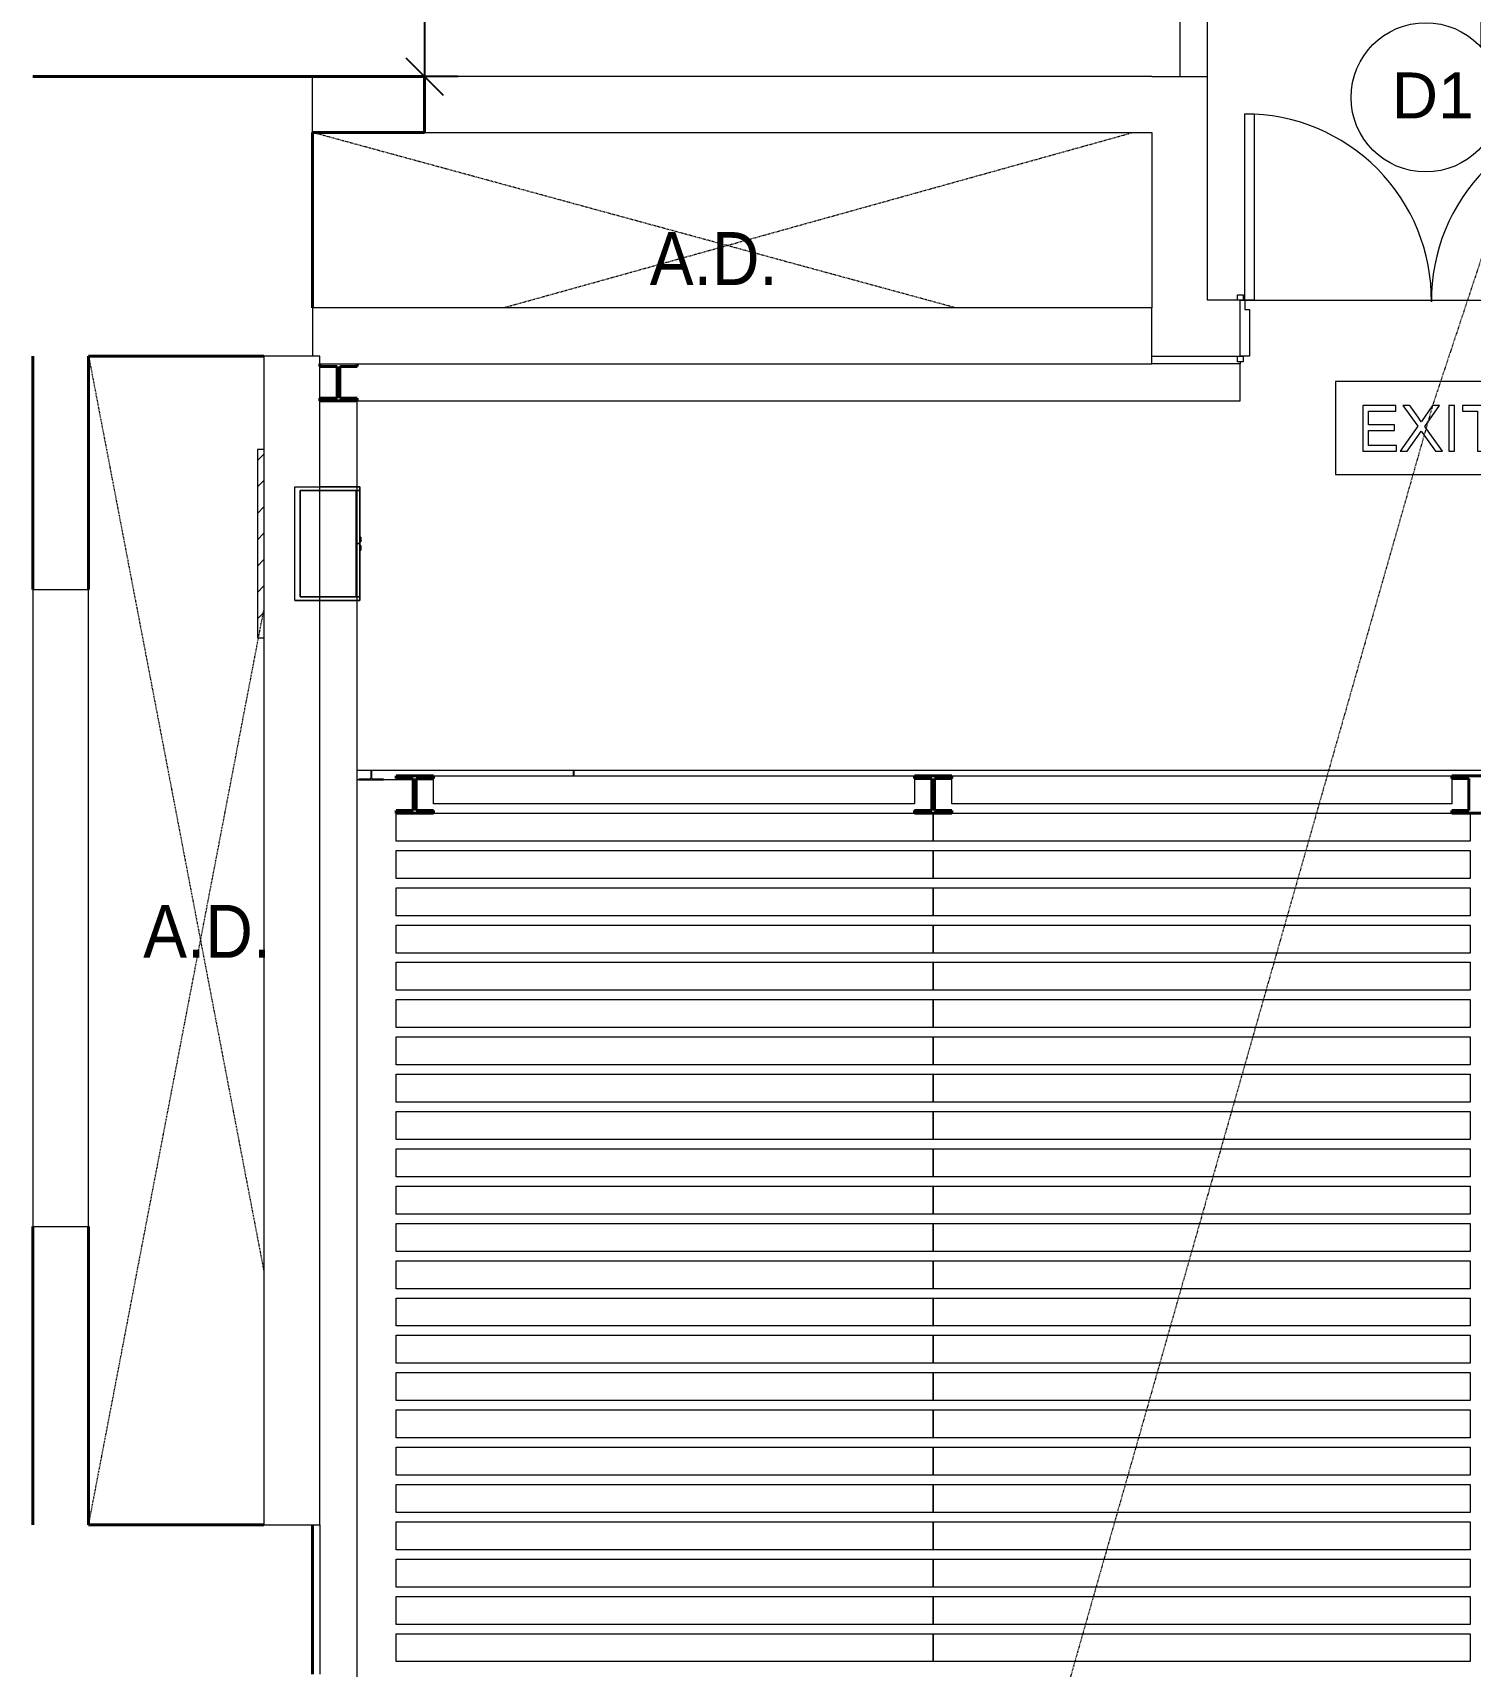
# Model space of a CAD drawing. Header units: millimetres. Extents: x 12827 to 109288, y -12264 to 68487.
# Drawn here: x 39939 to 47648, y 23082 to 31842 of the extents above; entities that cross this region are included whole.
import ezdxf

# ---------------------------------------------------------------- set-up
doc = ezdxf.new("R2010")
doc.units = ezdxf.units.MM
doc.linetypes.add('Dash', pattern=[6, 3, -3])
for name, color, linetype, lineweight in [('A-ANNO-DIMS', 211, 'Continuous', 5), ('A-ANNO-NOTE', 131, 'Continuous', 25), ('A-DETL-HDLN', 90, 'Dash', 9), ('A-DETL-THIN', 151, 'Continuous', 9), ('A-DOOR', 31, 'Continuous', 20), ('A-DOOR-FRAM', 31, 'Continuous', 30), ('A-FLOR', 192, 'Continuous', 9), ('A-FLOR-HRAL', 11, 'Continuous', 9), ('A-GENM', 13, 'Continuous', 20), ('A-WALL', 113, 'Continuous', 20), ('A-WALL-PATT', 111, 'Continuous', 35), ('G-ANNO-TEXT', 231, 'Continuous', 5), ('I-FURN', 30, 'Continuous', 20), ('Q-SPCQ', 91, 'Continuous', 20), ('S-COLS', 52, 'Continuous', 20)]:
    doc.layers.add(name, color=color, linetype=linetype, lineweight=lineweight)
doc.styles.add('Arial_1', font='arial.ttf', dxfattribs={"width": 0.7, "height": 295.05988})
doc.styles.add('Swis721 BT_2', font='swiss.ttf', dxfattribs={"width": 0.89, "height": 283.821263})
doc.styles.add('Swis721 BT_4', font='swiss.ttf', dxfattribs={"height": 245.978428})
doc.styles.add('Swis721 BT_5', font='swiss.ttf', dxfattribs={"height": 1.135285})
doc.dimstyles.new('Linear_-_1_5mm_Arial', dxfattribs={"dimscale": 304.8, "dimtxt": 300, "dimasz": 0.656168, "dimexe": 0.656168, "dimexo": 0.0625, "dimgap": 0.328084, "dimtad": 1, "dimdec": 0, "dimzin": 0, "dimdsep": 46, "dimtxsty": 'Arial_1', "dimblk1": 'OBLIQUE', "dimblk2": 'OBLIQUE', "dimsah": 1, "dimcen": 0.09, "dimadec": 0, "dimazin": 0, "dimtfac": 1, "dimtdec": 4, "dimtix": 1, "dimtmove": 0, "dimatfit": 3, "dimfxl": 0.656168, "dimfxlon": 1, "dimtvp": 1, "dimtolj": 1, "dimtzin": 0, "dimarcsym": 2})
pattern_1 = [(45, (0, 0), (-70.71068, 70.71068), [])]

# ---------------------------------------------------------------- blocks, each defined once
blk = doc.blocks.new('DLN-Double Door__X08_ - _M30_ 2000 x 2000 _WH_-18327409-Copy of 2_F')
at = {"layer": 'A-DOOR', "lineweight": 15}
for p, q in [((-1000, 1150), (-950, 1150)), ((-1000, 150), (-1000, 1150)), ((-950, 1150), (-950, 150)), ((950, 1150), (950, 150)), ((1000, 1150), (950, 1150)), ((1000, 150), (1000, 1150)), ((-950, 150), (-1000, 150)), ((950, 150), (1000, 150))]:
    blk.add_line(p, q, dxfattribs=at)
for centre, start, end in [((-1000, 150), 359.5, 90), ((1000, 150), 90, 180.5)]:
    blk.add_arc(centre, 1000, start, end, dxfattribs=at)
at = {"layer": 'A-DOOR-FRAM', "lineweight": 15}
for p, q in [((-1040, 180), (-1010, 180)), ((-1040, 150), (-1040, 180)), ((-1010, 180), (-1010, 150)), ((1010, 150), (1010, 180)), ((1010, 180), (1040, 180)), ((1040, 180), (1040, 150)), ((-1010, 150), (-1040, 150)), ((-1025, 150), (-1000, 150)), ((-1025, -150), (-1025, 150)), ((-1000, 150), (-1000, 100)), ((-1000, 100), (-975, 100)), ((-975, 100), (-975, -150)), ((975, 100), (1000, 100)), ((975, -150), (975, 100)), ((1000, 150), (1025, 150)), ((1000, 100), (1000, 150)), ((1040, 150), (1010, 150)), ((1025, 150), (1025, -150)), ((-1040, -150), (-1010, -150)), ((-1040, -180), (-1040, -150)), ((-975, -150), (-1025, -150)), ((-1010, -150), (-1010, -180)), ((1025, -150), (975, -150)), ((1010, -180), (1010, -150)), ((1010, -150), (1040, -150)), ((1040, -150), (1040, -180)), ((-1010, -180), (-1040, -180)), ((1040, -180), (1010, -180))]:
    blk.add_line(p, q, dxfattribs=at)
blk = doc.blocks.new('DLN_Grid Gallery Deck - DLN_Grid Gallery Deck-3001256-Copy of 2_F')
at = {"layer": 'Q-SPCQ'}
for p, q in [((0, -75), (0, 75)), ((200, 75), (2780, 75)), ((2880, 75), (2880, -75)), ((2880, -75), (0, -75))]:
    blk.add_line(p, q, dxfattribs=at)
blk = doc.blocks.new('DLN_Grid Gallery Deck - DLN_Grid Gallery Deck-V1-Copy of 2_F')
at = {"layer": 'Q-SPCQ'}
for p, q in [((0, -75), (0, 75)), ((0, 75), (2880, 75)), ((2880, 75), (2880, -75)), ((2880, -75), (0, -75))]:
    blk.add_line(p, q, dxfattribs=at)
blk = doc.blocks.new('DLN_Grid Gallery Deck - DLN_Grid Gallery Deck-V2-Copy of 2_F')
at = {"layer": 'Q-SPCQ'}
for p, q in [((0, -75), (0, 75)), ((100, 75), (2780, 75)), ((2880, 75), (2880, -75)), ((2880, -75), (0, -75))]:
    blk.add_line(p, q, dxfattribs=at)
blk = doc.blocks.new('DLN_Grid Gallery Deck - DLN_Grid Gallery Deck-V10-Copy of 2_F')
at = {"layer": 'Q-SPCQ'}
for p, q in [((0, 75), (2680, 75)), ((0, -75), (0, 60)), ((2680, 60), (2680, -75)), ((2680, -75), (0, -75))]:
    blk.add_line(p, q, dxfattribs=at)
blk = doc.blocks.new('DLN_Grid Gallery Deck - DLN_Grid Gallery Deck-V14-Copy of 2_F')
at = {"layer": 'Q-SPCQ'}
for p, q in [((0, 75), (2580, 75)), ((0, -75), (0, 60)), ((2580, 60), (2580, -75)), ((2580, -75), (0, -75))]:
    blk.add_line(p, q, dxfattribs=at)
blk = doc.blocks.new('DLN_EXIT Sign Board - DLN_EXIT Sign Board-5973881-Copy of 2_F')
at = {"layer": 'A-GENM'}
for p, q in [((500, 250), (-500, 250)), ((-500, 250), (-500, -250)), ((500, -250), (500, 250)), ((-176.9, 121.2), (-353.8, 121.2)), ((-353.8, 121.2), (-353.8, -125)), ((-323.1, 17.3), (-323.1, 90.4)), ((-323.1, 90.4), (-176.9, 90.4)), ((-176.9, 90.4), (-176.9, 121.2)), ((-101.6, 121.2), (-138.5, 121.2)), ((-138.5, 121.2), (-59, 9.1)), ((-56.8, 58.1), (-101.6, 121.2)), ((20.3, 121.2), (-24, 58.5)), ((-21.8, 8.8), (57.7, 121.2)), ((57.7, 121.2), (20.3, 121.2)), ((138.5, 121.2), (107.7, 121.2)), ((107.7, 121.2), (107.7, -125)), ((138.5, -125), (138.5, 121.2)), ((373.1, 121.2), (180.8, 121.2)), ((180.8, 121.2), (180.8, 90.4)), ((180.8, 90.4), (261.5, 90.4)), ((261.5, 90.4), (261.5, -125)), ((292.3, -125), (292.3, 90.4)), ((292.3, 90.4), (373.1, 90.4)), ((373.1, 90.4), (373.1, 121.2)), ((-184.6, 17.3), (-323.1, 17.3)), ((-184.6, -13.5), (-184.6, 17.3)), ((-59, 9.1), (-153.8, -125)), ((-41.7, 33.5), (-56.8, 58.1)), ((-24, 58.5), (-41.7, 33.5)), ((73.1, -125), (-21.8, 8.8)), ((-323.1, -94.2), (-323.1, -13.5)), ((-323.1, -13.5), (-184.6, -13.5)), ((-116.4, -125), (-54.7, -37.6)), ((-54.7, -37.6), (-40.2, -17.3)), ((-40.2, -17.3), (-27, -35.8)), ((-27, -35.8), (36.2, -125)), ((-353.8, -125), (-173.1, -125)), ((-173.1, -94.2), (-323.1, -94.2)), ((-173.1, -125), (-173.1, -94.2)), ((-153.8, -125), (-116.4, -125)), ((36.2, -125), (73.1, -125)), ((107.7, -125), (138.5, -125)), ((261.5, -125), (292.3, -125)), ((-500, -250), (500, -250))]:
    blk.add_line(p, q, dxfattribs=at)
blk = doc.blocks.new('DLN_Production Lighting PLB - DLN_Production Lighting PLB-11812519-Copy of 2_F')
at = {"layer": 'I-FURN', "lineweight": 9}
for p, q in [((-35, 355), (-10, 355)), ((-10, 355), (-35, 355)), ((-35, 350), (-35, 355)), ((-35, 355), (-35, 350)), ((-10, 355), (-10, 350)), ((-10, 355), (-10, 350)), ((35, 355), (10, 355)), ((10, 355), (35, 355)), ((10, 355), (10, 350)), ((10, 355), (10, 350)), ((35, 350), (35, 355)), ((35, 355), (35, 350)), ((305, 350), (-305, 350)), ((-305, 350), (-305, 135)), ((-305, 335), (-305, 350)), ((-305, 350), (-285, 350)), ((-35, 350), (-285, 350)), ((-285, 350), (-285, 330)), ((-285, 330), (-285, 350)), ((-285, 350), (-35, 350)), ((0, 350), (-285, 350)), ((-285, 350), (-285, 330)), ((-285, 330), (-285, 350)), ((-285, 350), (-35, 350)), ((-285, 350), (-35, 350)), ((285, 350), (-285, 350)), ((-285, 350), (-35, 350)), ((-285, 30), (-285, 350)), ((-285, 350), (-285, 330)), ((-285, 330), (0, 330)), ((0, 330), (-285, 330)), ((-285, 330), (0, 330)), ((0, 330), (-285, 330)), ((-285, 330), (-285, 30)), ((-35, 350), (-10, 350)), ((-10, 350), (-35, 350)), ((-10, 350), (-35, 350)), ((-35, 350), (-10, 350)), ((-35, 350), (-10, 350)), ((-35, 350), (-10, 350)), ((-35, 350), (-10, 350)), ((0, 350), (-9.6, 350)), ((-9.6, 350), (0, 350)), ((-9.6, 350), (0, 350)), ((-9.6, 350), (10, 350)), ((-9.6, 350), (10, 350)), ((0, 330), (0, 350)), ((0, 350), (0, 330)), ((0, 350), (0, 330)), ((10, 350), (0, 350)), ((0, 350), (10, 350)), ((0, 330), (0, 350)), ((0, 350), (0, 330)), ((285, 350), (0, 350)), ((0, 350), (10, 350)), ((0, 330), (0, 350)), ((0, 330), (0, 350)), ((0, 350), (0, 330)), ((0, 330), (285, 330)), ((285, 330), (0, 330)), ((0, 330), (285, 330)), ((285, 330), (0, 330)), ((35, 350), (10, 350)), ((10, 350), (35, 350)), ((35, 350), (10, 350)), ((10, 350), (35, 350)), ((10, 350), (35, 350)), ((10, 350), (35, 350)), ((10, 350), (35, 350)), ((285, 350), (35, 350)), ((35, 350), (285, 350)), ((35, 350), (285, 350)), ((35, 350), (285, 350)), ((35, 350), (285, 350)), ((285, 330), (285, 350)), ((285, 350), (285, 330)), ((285, 330), (285, 350)), ((285, 350), (285, 330)), ((285, 350), (305, 350)), ((285, 350), (285, 30)), ((285, 330), (285, 350)), ((285, 30), (285, 330)), ((305, 135), (305, 350)), ((305, 350), (305, 335)), ((305, 335), (305, 135)), ((305, 135), (305, 0)), ((-9.6, 0), (-305, 0)), ((285, 30), (-285, 30)), ((-285, 30), (285, 30))]:
    blk.add_line(p, q, dxfattribs=at)
blk = doc.blocks.new('Railing - T PROFILE-16174661-Copy of 2_F')
at = {"layer": 'A-FLOR-HRAL'}
for p, q in [((8, -8.5), (3, -8.5)), ((3, -8.5), (3, -141.5)), ((8, -68.3), (8, -8.5)), ((8, -141.5), (8, -82.5)), ((55, -72.5), (12.9, -72.5)), ((13, -77.5), (55, -77.5)), ((3, -141.5), (8, -141.5))]:
    blk.add_line(p, q, dxfattribs=at)
for centre, start, end in [((12.9, -67.5), 189.29526, 270), ((13, -82.5), 90, 180)]:
    blk.add_arc(centre, 5, start, end, dxfattribs=at)
blk = doc.blocks.new('Railing - T PROFILE-V31-Copy of 2_F')
at = {"layer": 'A-FLOR-HRAL'}
for p, q in [((55, -72.5), (25, -72.5)), ((25, -77.5), (55, -77.5))]:
    blk.add_line(p, q, dxfattribs=at)
blk = doc.blocks.new('Railing - Railing-12128144-Copy of 2_F')
at = {"layer": 'A-FLOR-HRAL'}
for p, q in [((41679.4, 27837.5), (41679.4, 27887.5)), ((41679.4, 27837.5), (41687.9, 27837.5)), ((41820.9, 27837.5), (41980.6, 27837.5)), ((41995.2, 27837.5), (42087.7, 27837.5))]:
    blk.add_line(p, q, dxfattribs=at)
at = {"rotation": 90.00000000000007}
for name, p in [('Railing - T PROFILE-16174661-Copy of 2_F', (41679.4, 27832.5)), ('Railing - T PROFILE-V31-Copy of 2_F', (42764.4, 27832.5))]:
    blk.add_blockref(name, p, dxfattribs=at)
blk = doc.blocks.new('_Oblique')
at = {"color": 0, "linetype": 'ByBlock', "lineweight": -2}
blk.add_line((-0.5, -0.5), (0.5, 0.5), dxfattribs=at)
blk = doc.blocks.new('DIMBLOCK33-Copy of 2_F')
at = {"layer": 'A-ANNO-DIMS', "color": 0, "lineweight": -2, "transparency": 16777216}
for p, q in [((42221.5, 38757.5), (41840.6, 38757.5)), ((42040.6, 38757.5), (42040.6, 31607.5)), ((42221.5, 31607.5), (41840.6, 31607.5))]:
    blk.add_line(p, q, dxfattribs=at)
at = {"layer": 'Defpoints', "color": 0, "transparency": 16777216}
for p in [(42240.6, 38757.5), (42040.6, 31607.5), (42240.6, 31607.5)]:
    blk.add_point(p, dxfattribs=at)
at = {"layer": 'A-ANNO-DIMS', "color": 0, "lineweight": -2, "transparency": 16777216, "xscale": 200, "yscale": 200, "zscale": 200}
for p, rotation in [((42040.6, 38757.5), 90), ((42040.6, 31607.5), 270)]:
    blk.add_blockref('_Oblique', p, dxfattribs=dict(at, rotation=rotation))
at = {"layer": 'A-ANNO-DIMS', "color": 0, "transparency": 16777216, "insert": (41789.9, 35182.5), "char_height": 295.06, "width": 753.231, "attachment_point": 5, "rotation": 90, "style": 'Arial_1'}
blk.add_mtext('\\A1;7150', dxfattribs=at)
blk = doc.blocks.new('GBP_Door Mark - 2 x 1_3_R_T_ Border _EM_ON_-18777231-Copy of 2_F')
at = {"layer": 'A-ANNO-NOTE', "lineweight": 5}
blk.add_circle((-31.356, 27.261), 2, dxfattribs=at)
at = {"layer": 'A-ANNO-NOTE', "lineweight": 5, "insert": (-30.02, 29.767), "char_height": 1.1353, "width": 2.7792, "attachment_point": 1, "line_spacing_factor": 1.00667, "style": 'Swis721 BT_5'}
blk.add_mtext('EM', dxfattribs=at)

msp = doc.modelspace()

# ---------------------------------------------------------------- hatches: boundary and pattern name
at = {"layer": 'A-WALL-PATT', "lineweight": 9}
h = msp.add_hatch(dxfattribs=at)
h.set_pattern_fill('FP_5', color=50, style=0, pattern_type=2)
h.set_pattern_definition(pattern_1)
h.paths.add_polyline_path([(41179.29296, 29407.48546), (41179.29296, 29607.48546), (41144.29296, 29607.48546), (41144.29296, 29407.48546)], flags=0)
h = msp.add_hatch(dxfattribs=at)
h.set_pattern_fill('FP_5', color=50, style=0, pattern_type=2)
h.set_pattern_definition(pattern_1)
h.paths.add_polyline_path([(41144.29296, 28597.48546), (41179.29296, 28597.48546), (41179.29296, 29407.48546), (41144.29296, 29407.48546), (41144.29296, 28797.48546)], flags=0)

# ---------------------------------------------------------------- linework, layer by layer
at = {"layer": 'A-DETL-HDLN'}
for p, q in [((48419.29296, 32782.48546), (47445.37467, 29843.84281)), ((44885.95962, 30367.48546), (41439.29296, 31307.48546)), ((42462.96643, 30367.48546), (45839.29296, 31307.48546)), ((40239.29296, 30107.48545), (41179.29296, 25198.59659)), ((47445.37467, 29843.84281), (41679.29296, 9597.48546)), ((40239.29296, 23840.81879), (41179.29296, 28749.70767))]:
    msp.add_line(p, q, dxfattribs=at)
at = {"layer": 'A-DETL-THIN'}
for p, q in [((41439.29296, 31307.48546), (41439.29296, 31607.48545)), ((41439.29296, 30367.48546), (41439.29296, 30107.48546)), ((45939.29302, 30367.48546), (41439.29296, 30367.48546)), ((45939.29302, 30067.48546), (45939.29302, 30367.48546)), ((41179.29296, 30107.48546), (41179.29296, 23840.81879)), ((41479.29296, 30107.48546), (41179.29296, 30107.48546)), ((41479.29296, 29407.48546), (41479.29296, 30107.48546)), ((41479.29296, 30067.48546), (45939.29302, 30067.48546)), ((41479.29296, 23840.81879), (41479.29296, 28797.48546)), ((41179.29296, 23840.81879), (41479.29296, 23840.81879))]:
    msp.add_line(p, q, dxfattribs=at)
at = {"layer": 'A-FLOR', "lineweight": 20}
msp.add_line((46439.29302, 30407.48546), (48439.29302, 30407.48546), dxfattribs=at)
at = {"layer": 'A-FLOR'}
for p, q in [((46414.29302, 30077.48546), (46414.29302, 30067.48546)), ((41679.29296, 27887.48546), (72814.29297, 27887.48546))]:
    msp.add_line(p, q, dxfattribs=at)
at = {"layer": 'A-WALL'}
for p, q in [((46089.29302, 34167.48546), (46089.29302, 31607.48546)), ((46239.29302, 30407.48546), (46239.29302, 34167.48546)), ((45939.29302, 31607.48546), (42039.29296, 31607.48546)), ((45939.29302, 31607.48546), (46239.29302, 31607.48546)), ((42039.29296, 31307.48546), (45939.29302, 31307.48546)), ((45939.29302, 31307.48546), (45939.29302, 30367.48546)), ((46399.29302, 30407.48546), (46239.29302, 30407.48546)), ((45939.29302, 30107.48546), (46399.29302, 30107.48546)), ((46414.29302, 30067.48546), (45939.29302, 30067.48546)), ((46414.29302, 29867.48546), (46414.29302, 30067.48546)), ((41679.29296, 29867.48546), (46414.29302, 29867.48546)), ((41679.29296, 11132.48482), (41679.29296, 29867.48546)), ((41179.29296, 29607.48546), (41144.29296, 29607.48546)), ((41144.29296, 29607.48546), (41144.29296, 28597.48546)), ((41344.29296, 28797.48546), (41344.29296, 29407.48546)), ((41344.29296, 29407.48546), (41679.29296, 29407.48546)), ((41479.29296, 28797.48546), (41479.29296, 29407.48546)), ((39939.29296, 28857.48545), (39939.29296, 25440.81879)), ((40239.29296, 25440.81879), (40239.29296, 28857.48545)), ((41344.29296, 28797.48546), (41679.29296, 28797.48546)), ((41144.29296, 28597.48546), (41179.29296, 28597.48546)), ((39939.29296, 25440.81879), (40239.29296, 25440.81879)), ((41479.29296, 23840.81879), (41479.29296, 23040.81879))]:
    msp.add_line(p, q, dxfattribs=at)
at = {"layer": 'A-WALL', "color": 250, "lineweight": 40}
for p, q in [((42039.29296, 31607.48546), (41439.29296, 31607.48546)), ((42039.29296, 31307.48546), (42039.29296, 31607.48546)), ((41439.29296, 31307.48546), (42039.29296, 31307.48546)), ((39939.29296, 30107.48546), (39939.29296, 28857.48545)), ((40239.29296, 28857.48545), (40239.29296, 30107.48546)), ((39939.29296, 25440.81879), (39939.29296, 23840.81879)), ((40239.29296, 23840.81879), (40239.29296, 25440.81879))]:
    msp.add_line(p, q, dxfattribs=at)
at = {"layer": 'A-WALL', "color": 7}
msp.add_line((39939.29296, 28857.48545), (40239.29296, 28857.48545), dxfattribs=at)
at = {"layer": 'S-COLS', "color": 250, "lineweight": 40}
for p, q in [((41439.29296, 31607.48546), (39939.29296, 31607.48546)), ((41439.29296, 30367.48546), (41439.29296, 31307.48546)), ((40239.29296, 30107.48546), (41179.29296, 30107.48546)), ((41479.42736, 30067.48546), (41479.42736, 30052.48546)), ((41479.42736, 30052.48546), (41571.92736, 30052.48546)), ((41571.92736, 30052.48546), (41571.92736, 29882.48546)), ((41586.92736, 29882.48546), (41586.92736, 30052.48546)), ((41586.92736, 30052.48546), (41679.42736, 30052.48546)), ((41679.42736, 30052.48546), (41679.42736, 30067.48546)), ((41571.92736, 29882.48546), (41479.42736, 29882.48546)), ((41479.42736, 29882.48546), (41479.42736, 29867.48546)), ((41679.42736, 29882.48546), (41586.92736, 29882.48546)), ((41679.42736, 29867.48546), (41679.42736, 29882.48546)), ((41479.42736, 29867.48546), (41679.42736, 29867.48546)), ((42087.68113, 27857.48546), (41887.68113, 27857.48546)), ((41887.68113, 27857.48546), (41887.68113, 27842.48546)), ((42087.68113, 27842.48546), (42087.68113, 27857.48546)), ((44867.68113, 27857.48541), (44667.68113, 27857.48541)), ((44667.68113, 27857.48541), (44667.68113, 27842.48541)), ((44867.68113, 27842.48541), (44867.68113, 27857.48541)), ((47747.68113, 27857.48541), (47547.68113, 27857.48541)), ((47547.68113, 27857.48541), (47547.68113, 27842.48541)), ((41887.68113, 27842.48546), (41980.18113, 27842.48546)), ((41980.18113, 27842.48546), (41980.18113, 27672.48546)), ((41995.18113, 27672.48546), (41995.18113, 27842.48546)), ((41995.18113, 27842.48546), (42087.68113, 27842.48546)), ((44667.68113, 27842.48541), (44760.18113, 27842.48541)), ((44760.18113, 27842.48541), (44760.18113, 27672.48541)), ((44775.18113, 27672.48541), (44775.18113, 27842.48541)), ((44775.18113, 27842.48541), (44867.68113, 27842.48541)), ((47547.68113, 27842.48541), (47640.18113, 27842.48541)), ((47640.18113, 27842.48541), (47640.18113, 27672.48541)), ((41887.68113, 27672.48546), (41887.68113, 27657.48546)), ((41980.18113, 27672.48546), (41887.68113, 27672.48546)), ((41887.68113, 27657.48546), (42087.68113, 27657.48546)), ((42087.68113, 27672.48546), (41995.18113, 27672.48546)), ((42087.68113, 27657.48546), (42087.68113, 27672.48546)), ((44667.68113, 27672.48541), (44667.68113, 27657.48541)), ((44760.18113, 27672.48541), (44667.68113, 27672.48541)), ((44667.68113, 27657.48541), (44867.68113, 27657.48541)), ((44867.68113, 27672.48541), (44775.18113, 27672.48541)), ((44867.68113, 27657.48541), (44867.68113, 27672.48541)), ((47547.68113, 27672.48541), (47547.68113, 27657.48541)), ((47640.18113, 27672.48541), (47547.68113, 27672.48541)), ((47547.68113, 27657.48541), (47747.68113, 27657.48541)), ((41179.29296, 23840.81879), (40239.29296, 23840.81879)), ((41439.29296, 23040.81879), (41439.29296, 23840.81879))]:
    msp.add_line(p, q, dxfattribs=at)

# ---------------------------------------------------------------- block references
at = {"layer": 'A-ANNO-NOTE', "lineweight": 5, "xscale": 200, "yscale": 200, "zscale": 200}
msp.add_blockref('GBP_Door Mark - 2 x 1_3_R_T_ Border _EM_ON_-18777231-Copy of 2_F', (53679.56079, 26043.32453), dxfattribs=at)
at = {"layer": 'A-DOOR', "lineweight": 15}
msp.add_blockref('DLN-Double Door__X08_ - _M30_ 2000 x 2000 _WH_-18327409-Copy of 2_F', (47439.29302, 30257.48546), dxfattribs=at)
at = {"layer": 'A-FLOR-HRAL'}
msp.add_blockref('Railing - Railing-12128144-Copy of 2_F', (0, 0), dxfattribs=at)
at = {"layer": 'A-GENM'}
msp.add_blockref('DLN_EXIT Sign Board - DLN_EXIT Sign Board-5973881-Copy of 2_F', (47425.12226, 29722.68896), dxfattribs=at)
at = {"layer": 'I-FURN', "lineweight": 9, "rotation": 269.999999999999}
msp.add_blockref('DLN_Production Lighting PLB - DLN_Production Lighting PLB-11812519-Copy of 2_F', (41344.29296, 29102.48546), dxfattribs=at)
at = {"layer": 'Q-SPCQ'}
for name, p in [('DLN_Grid Gallery Deck - DLN_Grid Gallery Deck-V14-Copy of 2_F', (42087.68113, 27782.48546)), ('DLN_Grid Gallery Deck - DLN_Grid Gallery Deck-V10-Copy of 2_F', (44867.68113, 27782.48546)), ('DLN_Grid Gallery Deck - DLN_Grid Gallery Deck-3001256-Copy of 2_F', (41887.68113, 27582.48546)), ('DLN_Grid Gallery Deck - DLN_Grid Gallery Deck-V2-Copy of 2_F', (44767.68113, 27582.48546)), ('DLN_Grid Gallery Deck - DLN_Grid Gallery Deck-V1-Copy of 2_F', (41887.68113, 27382.48546)), ('DLN_Grid Gallery Deck - DLN_Grid Gallery Deck-V1-Copy of 2_F', (44767.68113, 27382.48546)), ('DLN_Grid Gallery Deck - DLN_Grid Gallery Deck-V1-Copy of 2_F', (41887.68113, 27182.48546)), ('DLN_Grid Gallery Deck - DLN_Grid Gallery Deck-V1-Copy of 2_F', (44767.68113, 27182.48546)), ('DLN_Grid Gallery Deck - DLN_Grid Gallery Deck-V1-Copy of 2_F', (41887.68113, 26982.48546)), ('DLN_Grid Gallery Deck - DLN_Grid Gallery Deck-V1-Copy of 2_F', (44767.68113, 26982.48546)), ('DLN_Grid Gallery Deck - DLN_Grid Gallery Deck-V1-Copy of 2_F', (41887.68113, 26782.48546)), ('DLN_Grid Gallery Deck - DLN_Grid Gallery Deck-V1-Copy of 2_F', (44767.68113, 26782.48546)), ('DLN_Grid Gallery Deck - DLN_Grid Gallery Deck-V1-Copy of 2_F', (41887.68113, 26582.48546)), ('DLN_Grid Gallery Deck - DLN_Grid Gallery Deck-V1-Copy of 2_F', (44767.68113, 26582.48546)), ('DLN_Grid Gallery Deck - DLN_Grid Gallery Deck-V1-Copy of 2_F', (41887.68113, 26382.48546)), ('DLN_Grid Gallery Deck - DLN_Grid Gallery Deck-V1-Copy of 2_F', (44767.68113, 26382.48546)), ('DLN_Grid Gallery Deck - DLN_Grid Gallery Deck-V1-Copy of 2_F', (41887.68113, 26182.48546)), ('DLN_Grid Gallery Deck - DLN_Grid Gallery Deck-V1-Copy of 2_F', (44767.68113, 26182.48546)), ('DLN_Grid Gallery Deck - DLN_Grid Gallery Deck-V1-Copy of 2_F', (41887.68113, 25982.48546)), ('DLN_Grid Gallery Deck - DLN_Grid Gallery Deck-V1-Copy of 2_F', (44767.68113, 25982.48546)), ('DLN_Grid Gallery Deck - DLN_Grid Gallery Deck-V1-Copy of 2_F', (41887.68113, 25782.48546)), ('DLN_Grid Gallery Deck - DLN_Grid Gallery Deck-V1-Copy of 2_F', (44767.68113, 25782.48546)), ('DLN_Grid Gallery Deck - DLN_Grid Gallery Deck-V1-Copy of 2_F', (41887.68113, 25582.48546)), ('DLN_Grid Gallery Deck - DLN_Grid Gallery Deck-V1-Copy of 2_F', (44767.68113, 25582.48546)), ('DLN_Grid Gallery Deck - DLN_Grid Gallery Deck-V1-Copy of 2_F', (41887.68113, 25382.48546)), ('DLN_Grid Gallery Deck - DLN_Grid Gallery Deck-V1-Copy of 2_F', (44767.68113, 25382.48546)), ('DLN_Grid Gallery Deck - DLN_Grid Gallery Deck-V1-Copy of 2_F', (41887.68113, 25182.48546)), ('DLN_Grid Gallery Deck - DLN_Grid Gallery Deck-V1-Copy of 2_F', (44767.68113, 25182.48546)), ('DLN_Grid Gallery Deck - DLN_Grid Gallery Deck-V1-Copy of 2_F', (41887.68113, 24982.48546)), ('DLN_Grid Gallery Deck - DLN_Grid Gallery Deck-V1-Copy of 2_F', (44767.68113, 24982.48546)), ('DLN_Grid Gallery Deck - DLN_Grid Gallery Deck-V1-Copy of 2_F', (41887.68113, 24782.48546)), ('DLN_Grid Gallery Deck - DLN_Grid Gallery Deck-V1-Copy of 2_F', (44767.68113, 24782.48546)), ('DLN_Grid Gallery Deck - DLN_Grid Gallery Deck-V1-Copy of 2_F', (41887.68113, 24582.48546)), ('DLN_Grid Gallery Deck - DLN_Grid Gallery Deck-V1-Copy of 2_F', (44767.68113, 24582.48546)), ('DLN_Grid Gallery Deck - DLN_Grid Gallery Deck-V1-Copy of 2_F', (41887.68113, 24382.48546)), ('DLN_Grid Gallery Deck - DLN_Grid Gallery Deck-V1-Copy of 2_F', (44767.68113, 24382.48546)), ('DLN_Grid Gallery Deck - DLN_Grid Gallery Deck-V1-Copy of 2_F', (41887.68113, 24182.48546)), ('DLN_Grid Gallery Deck - DLN_Grid Gallery Deck-V1-Copy of 2_F', (44767.68113, 24182.48546)), ('DLN_Grid Gallery Deck - DLN_Grid Gallery Deck-V1-Copy of 2_F', (41887.68113, 23982.48546)), ('DLN_Grid Gallery Deck - DLN_Grid Gallery Deck-V1-Copy of 2_F', (44767.68113, 23982.48546)), ('DLN_Grid Gallery Deck - DLN_Grid Gallery Deck-V1-Copy of 2_F', (41887.68113, 23782.48546)), ('DLN_Grid Gallery Deck - DLN_Grid Gallery Deck-V1-Copy of 2_F', (44767.68113, 23782.48546)), ('DLN_Grid Gallery Deck - DLN_Grid Gallery Deck-V1-Copy of 2_F', (41887.68113, 23582.48546)), ('DLN_Grid Gallery Deck - DLN_Grid Gallery Deck-V1-Copy of 2_F', (44767.68113, 23582.48546)), ('DLN_Grid Gallery Deck - DLN_Grid Gallery Deck-V1-Copy of 2_F', (41887.68113, 23382.48546)), ('DLN_Grid Gallery Deck - DLN_Grid Gallery Deck-V1-Copy of 2_F', (44767.68113, 23382.48546)), ('DLN_Grid Gallery Deck - DLN_Grid Gallery Deck-V1-Copy of 2_F', (41887.68113, 23182.48546)), ('DLN_Grid Gallery Deck - DLN_Grid Gallery Deck-V1-Copy of 2_F', (44767.68113, 23182.48546))]:
    msp.add_blockref(name, p, dxfattribs=at)

# ---------------------------------------------------------------- texts
at = {"layer": 'A-ANNO-NOTE', "lineweight": 5, "insert": (47445.88198, 31629.06078), "char_height": 245.978428, "width": 514.7814219, "attachment_point": 2, "line_spacing_factor": 1.00667, "style": 'Swis721 BT_4'}
msp.add_mtext('D1', dxfattribs=at)
at = {"layer": 'G-ANNO-TEXT', "color": 7, "char_height": 283.821263, "width": 792, "attachment_point": 1, "line_spacing_factor": 1.00667, "style": 'Swis721 BT_2'}
for insert in [(43248.03341, 30773.2536), (40531.78913, 27165.5854)]:
    msp.add_mtext('A.D.', dxfattribs=dict(at, insert=insert))

# ---------------------------------------------------------------- dimensions: what is measured, and where the dimension line sits
at = {"layer": 'A-ANNO-DIMS'}
dim = msp.add_linear_dim(base=(42040.57916, 31607.48546), p1=(42240.57916, 38757.48546), p2=(42240.57916, 31607.48546), angle=90, dimstyle='Linear_-_1_5mm_Arial', override={"dimpost": '<>', "dimfxl": 7150}, dxfattribs=at)
dim.commit()
dim.dimension.update_dxf_attribs({"geometry": 'DIMBLOCK33-Copy of 2_F', "text_midpoint": (41789.92955, 35182.48546)})

doc.saveas('drawing.dxf')
